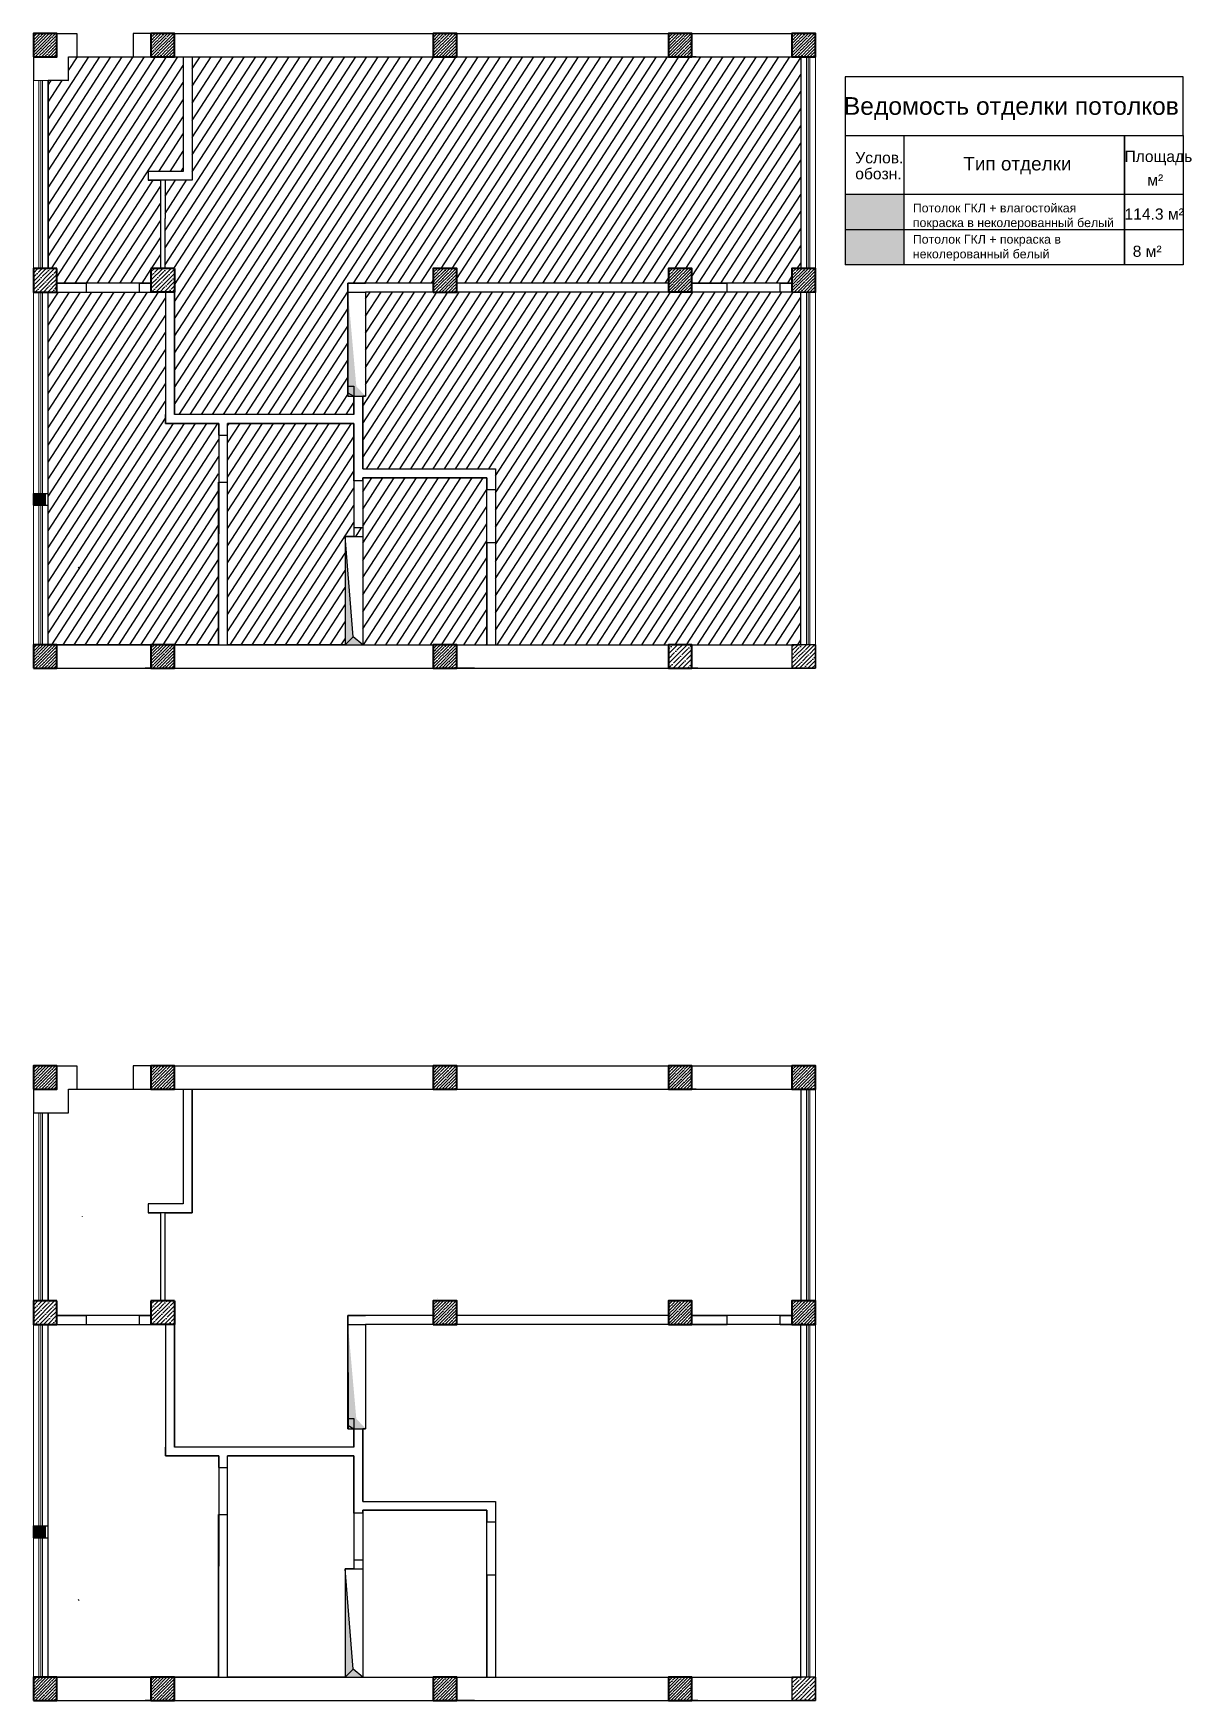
# Model space of a CAD drawing. Header units: millimetres. Extents: x -178199094 to 13669908, y -30538122 to 6091408.
# Drawn here: x 6937002 to 6956698, y 348123 to 376484 of the extents above; entities that cross this region are included whole.
import ezdxf

# ---------------------------------------------------------------- set-up
doc = ezdxf.new("R2010")
doc.units = ezdxf.units.MM
for name, color, linetype in [('FIRNTUR', 171, 'Continuous'), ('freecads.com', 7, 'Continuous'), ('FUR', 42, 'Continuous')]:
    doc.layers.add(name, color=color, linetype=linetype)
doc.styles.get("Standard").update_dxf_attribs({"font": 'arial.ttf'})
pattern_1 = [(45, (6884527.67, 352883.02), (-70.71068, 70.71068), []), (45, (6884598.38, 352883.02), (-70.71068, 70.71068), [125, -25, 0, -25])]
pattern_2 = [(57, (105590.73, 64182.41), (-133.1389527, 86.4614468), [])]
pattern_3 = [(45, (6884527.67, 335321.57), (-70.71068, 70.71068), []), (45, (6884598.38, 335321.57), (-70.71068, 70.71068), [125, -25, 0, -25])]

# ---------------------------------------------------------------- blocks, each defined once
blk = doc.blocks.new('SHOWER9')
at = {"color": 0}
for p, q in [((0, 0), (0, 1)), ((0, 0), (1, 1)), ((0, 0), (0, 1)), ((1, 1), (0, 1)), ((0, 0), (0, 1)), ((1, 1), (0, 1)), ((0, 0), (1, 0)), ((1, 0), (0, 0)), ((1, 0), (0, 0)), ((1, 0), (1, 1)), ((1, 0), (1, 1))]:
    blk.add_line(p, q, dxfattribs=at)
blk.add_circle((0, 0), 0.0257, dxfattribs=at)
for centre, radius, start, end in [((0, 1), 0.0257, 90, 180), ((0, 1), 0.0514, 90, 180), ((0, 0), 0.0514, 180, 270), ((0, 0), 0.02, 180, 270), ((1, 1), 0.0257, 360, 90), ((1, 1), 0.0514, 0, 90), ((1, 0), 0.0257, 270, 360), ((1, 0), 0.0514, 270, 360)]:
    blk.add_arc(centre, radius, start, end, dxfattribs=at)

msp = doc.modelspace()

# ---------------------------------------------------------------- hatches: boundary and pattern name
at = {"transparency": 33554687}
h = msp.add_hatch(dxfattribs=at)
h.set_pattern_fill('ANSI35', color=1, scale=300)
h.set_pattern_definition([(45, (6884008.57, 353606.64), (-53.03301, 53.03301), []), (45, (6884061.6, 353606.64), (-53.03301, 53.03301), [93.75, -18.75, 0, -18.75])])
h.paths.add_polyline_path([(6937401.58645, 376484.05332), (6937001.58645, 376484.05332), (6937001.58645, 376084.05332), (6937401.58645, 376084.05332)])
h = msp.add_hatch(dxfattribs=at)
h.set_pattern_fill('ANSI35', color=1, scale=300)
h.set_pattern_definition([(45, (6880880.404, 353083.02), (-53.03301, 53.03301), []), (45, (6880933.44, 353083.02), (-53.03301, 53.03301), [93.75, -18.75, 0, -18.75])])
h.paths.add_polyline_path([(6939401.58645, 376484.05332), (6939001.58645, 376484.05332), (6939001.58645, 376084.05332), (6939401.58645, 376084.05332)])
h = msp.add_hatch(dxfattribs=at)
h.set_pattern_fill('ANSI35', color=1, scale=300)
h.set_pattern_definition([(45, (6885680.19, 353083.02), (-53.03301, 53.03301), []), (45, (6885733.23, 353083.02), (-53.03301, 53.03301), [93.75, -18.75, 0, -18.75])])
h.paths.add_polyline_path([(6944201.37608, 376484.05332), (6943801.37608, 376484.05332), (6943801.37608, 376084.05332), (6944201.37608, 376084.05332)])
h = msp.add_hatch(dxfattribs=at)
h.set_pattern_fill('ANSI35', color=1, scale=300)
h.set_pattern_definition([(45, (6889680.19, 353083.02), (-53.03301, 53.03301), []), (45, (6889733.23, 353083.02), (-53.03301, 53.03301), [93.75, -18.75, 0, -18.75])])
h.paths.add_polyline_path([(6948201.37608, 376484.05332), (6947801.37608, 376484.05332), (6947801.37608, 376084.05332), (6948201.37608, 376084.05332)])
h = msp.add_hatch(dxfattribs=at)
h.set_pattern_fill('ANSI35', color=1, scale=300)
h.set_pattern_definition([(45, (6891780.19, 353083.02), (-53.03301, 53.03301), []), (45, (6891833.23, 353083.02), (-53.03301, 53.03301), [93.75, -18.75, 0, -18.75])])
h.paths.add_polyline_path([(6950301.37608, 376484.05332), (6949901.37608, 376484.05332), (6949901.37608, 376084.05332), (6950301.37608, 376084.05332)])
h = msp.add_hatch(color=252, dxfattribs=at)
h.dxf.hatch_style = 1
h.paths.add_polyline_path([(6943865.48834, 372690.80599), (6943865.4881, 372690.47037), (6943865.48834, 372690.47048)])
h = msp.add_hatch(dxfattribs=at)
h.set_pattern_fill('ANSI35', color=1, scale=400)
h.set_pattern_definition(pattern_1)
h.paths.add_polyline_path([(6937001.58645, 372484.05332), (6937001.58645, 372084.05332), (6937401.58645, 372084.05332), (6937401.58645, 372484.05332)])
h = msp.add_hatch(dxfattribs=at)
h.set_pattern_fill('ANSI35', color=1, scale=400)
h.set_pattern_definition(pattern_1)
h.paths.add_polyline_path([(6939001.58645, 372484.05332), (6939001.58645, 372084.05332), (6939401.58645, 372084.05332), (6939401.58645, 372484.05332)])
h = msp.add_hatch(dxfattribs=at)
h.set_pattern_fill('ANSI35', color=1, scale=300)
h.set_pattern_definition([(45, (6885680.404, 349083.02), (-53.03301, 53.03301), []), (45, (6885733.44, 349083.02), (-53.03301, 53.03301), [93.75, -18.75, 0, -18.75])])
h.paths.add_polyline_path([(6944201.58667, 372484.05332), (6943801.58667, 372484.05332), (6943801.58667, 372084.05332), (6944201.58667, 372084.05332)])
h = msp.add_hatch(dxfattribs=at)
h.set_pattern_fill('ANSI35', color=1, scale=300)
h.set_pattern_definition([(45, (6889678.92, 349083.356), (-53.03301, 53.03301), []), (45, (6889731.96, 349083.356), (-53.03301, 53.03301), [93.75, -18.75, 0, -18.75])])
h.paths.add_polyline_path([(6948200.10593, 372484.38883), (6947800.10593, 372484.38883), (6947800.10593, 372084.38883), (6948200.10593, 372084.38883)])
h = msp.add_hatch(dxfattribs=at)
h.set_pattern_fill('ANSI35', color=1, scale=300)
h.set_pattern_definition([(45, (6891780.19, 349083.02), (-53.03301, 53.03301), []), (45, (6891833.23, 349083.02), (-53.03301, 53.03301), [93.75, -18.75, 0, -18.75])])
h.paths.add_polyline_path([(6950301.37608, 372484.05332), (6949901.37608, 372484.05332), (6949901.37608, 372084.05332), (6950301.37608, 372084.05332)])
at = {"true_color": 0x000000, "transparency": 33554687}
h = msp.add_hatch(color=18, dxfattribs=at)
h.dxf.hatch_style = 1
h.paths.add_polyline_path([(6942493.42589, 370478.77937), (6942351.58645, 370311.48711), (6942651.58645, 370311.48711)])
h.paths.add_polyline_path([(6942351.58645, 372082.42337), (6942351.58645, 370511.48711), (6942351.58645, 370311.48711), (6942493.42589, 370478.77937)])
at = {"transparency": 33554687}
h = msp.add_hatch(color=252, dxfattribs=at)
h.dxf.hatch_style = 1
h.paths.add_polyline_path([(6937001.58645, 368656.42513), (6937001.58645, 368456.42513), (6937201.58645, 368456.42513), (6937201.58645, 368656.42513)])
h = msp.add_hatch(color=7, dxfattribs=at)
h.dxf.hatch_style = 1
h.paths.add_polyline_path([(6942301.58645, 367924.05332), (6942301.58645, 366084.05332), (6942439.52323, 366218.6021)])
h.paths.add_polyline_path([(6942439.52323, 366218.6021), (6942301.58645, 366084.05332), (6942601.58645, 366084.05332)])
h = msp.add_hatch(dxfattribs=at)
h.set_pattern_fill('ANSI35', color=1, scale=300)
h.set_pattern_definition([(45, (6884008.57, 343206.64), (-53.03301, 53.03301), []), (45, (6884061.6, 343206.64), (-53.03301, 53.03301), [93.75, -18.75, 0, -18.75])])
h.paths.add_polyline_path([(6937401.58645, 366084.05332), (6937001.58645, 366084.05332), (6937001.58645, 365684.05332), (6937401.58645, 365684.05332)])
h = msp.add_hatch(dxfattribs=at)
h.set_pattern_fill('ANSI35', color=1, scale=300)
h.set_pattern_definition([(45, (6886008.57, 343206.64), (-53.03301, 53.03301), []), (45, (6886061.6, 343206.64), (-53.03301, 53.03301), [93.75, -18.75, 0, -18.75])])
h.paths.add_polyline_path([(6939401.58645, 366084.05332), (6939001.58645, 366084.05332), (6939001.58645, 365684.05332), (6939401.58645, 365684.05332)])
h = msp.add_hatch(dxfattribs=at)
h.set_pattern_fill('ANSI35', color=1, scale=300)
h.set_pattern_definition([(45, (6885680.19, 342683.02), (-53.03301, 53.03301), []), (45, (6885733.23, 342683.02), (-53.03301, 53.03301), [93.75, -18.75, 0, -18.75])])
h.paths.add_polyline_path([(6944201.37608, 366084.05332), (6943801.37608, 366084.05332), (6943801.37608, 365684.05332), (6944201.37608, 365684.05332)])
h = msp.add_hatch(dxfattribs=at)
h.set_pattern_fill('ANSI35', color=1, scale=400)
h.set_pattern_definition([(45, (6884477.46, 352883.02), (-70.71068, 70.71068), []), (45, (6884548.17, 352883.02), (-70.71068, 70.71068), [125, -25, 0, -25])])
h.paths.add_polyline_path([(6949901.37608, 366084.05332), (6949901.37608, 365684.05332), (6950301.37608, 365684.05332), (6950301.37608, 366084.05332)])
h = msp.add_hatch(dxfattribs=at)
h.set_pattern_fill('ANSI35', color=1, scale=300)
h.set_pattern_definition([(45, (6884008.57, 336045.19), (-53.03301, 53.03301), []), (45, (6884061.6, 336045.19), (-53.03301, 53.03301), [93.75, -18.75, 0, -18.75])])
h.paths.add_polyline_path([(6937401.58645, 358922.60684), (6937001.58645, 358922.60684), (6937001.58645, 358522.60684), (6937401.58645, 358522.60684)])
h = msp.add_hatch(dxfattribs=at)
h.set_pattern_fill('ANSI35', color=1, scale=300)
h.set_pattern_definition([(45, (6880880.404, 335521.574), (-53.03301, 53.03301), []), (45, (6880933.44, 335521.574), (-53.03301, 53.03301), [93.75, -18.75, 0, -18.75])])
h.paths.add_polyline_path([(6939401.58645, 358922.60684), (6939001.58645, 358922.60684), (6939001.58645, 358522.60684), (6939401.58645, 358522.60684)])
h = msp.add_hatch(dxfattribs=at)
h.set_pattern_fill('ANSI35', color=1, scale=300)
h.set_pattern_definition([(45, (6885680.19, 335521.574), (-53.03301, 53.03301), []), (45, (6885733.23, 335521.574), (-53.03301, 53.03301), [93.75, -18.75, 0, -18.75])])
h.paths.add_polyline_path([(6944201.37608, 358922.60684), (6943801.37608, 358922.60684), (6943801.37608, 358522.60684), (6944201.37608, 358522.60684)])
h = msp.add_hatch(dxfattribs=at)
h.set_pattern_fill('ANSI35', color=1, scale=300)
h.set_pattern_definition([(45, (6889680.19, 335521.574), (-53.03301, 53.03301), []), (45, (6889733.23, 335521.574), (-53.03301, 53.03301), [93.75, -18.75, 0, -18.75])])
h.paths.add_polyline_path([(6948201.37608, 358922.60684), (6947801.37608, 358922.60684), (6947801.37608, 358522.60684), (6948201.37608, 358522.60684)])
h = msp.add_hatch(dxfattribs=at)
h.set_pattern_fill('ANSI35', color=1, scale=300)
h.set_pattern_definition([(45, (6891780.19, 335521.574), (-53.03301, 53.03301), []), (45, (6891833.23, 335521.574), (-53.03301, 53.03301), [93.75, -18.75, 0, -18.75])])
h.paths.add_polyline_path([(6950301.37608, 358922.60684), (6949901.37608, 358922.60684), (6949901.37608, 358522.60684), (6950301.37608, 358522.60684)])
h = msp.add_hatch(color=252, dxfattribs=at)
h.dxf.hatch_style = 1
h.paths.add_polyline_path([(6943865.48834, 355129.35951), (6943865.4881, 355129.02389), (6943865.48834, 355129.024)])
at = {"lineweight": 30, "transparency": 33554687}
h = msp.add_hatch(dxfattribs=at)
h.set_pattern_fill('ANSI35', color=1, scale=400)
h.set_pattern_definition(pattern_3)
h.paths.add_polyline_path([(6937001.58645, 354922.60684), (6937001.58645, 354522.60684), (6937401.58645, 354522.60684), (6937401.58645, 354922.60684)])
h = msp.add_hatch(dxfattribs=at)
h.set_pattern_fill('ANSI35', color=1, scale=400)
h.set_pattern_definition(pattern_3)
h.paths.add_polyline_path([(6939001.58645, 354922.60684), (6939001.58645, 354522.60684), (6939401.58645, 354522.60684), (6939401.58645, 354922.60684)])
at = {"transparency": 33554687}
h = msp.add_hatch(dxfattribs=at)
h.set_pattern_fill('ANSI35', color=1, scale=300)
h.set_pattern_definition([(45, (6885680.404, 331521.574), (-53.03301, 53.03301), []), (45, (6885733.44, 331521.574), (-53.03301, 53.03301), [93.75, -18.75, 0, -18.75])])
h.paths.add_polyline_path([(6944201.58667, 354922.60684), (6943801.58667, 354922.60684), (6943801.58667, 354522.60684), (6944201.58667, 354522.60684)])
h = msp.add_hatch(dxfattribs=at)
h.set_pattern_fill('ANSI35', color=1, scale=300)
h.set_pattern_definition([(45, (6889678.92, 331521.91), (-53.03301, 53.03301), []), (45, (6889731.96, 331521.91), (-53.03301, 53.03301), [93.75, -18.75, 0, -18.75])])
h.paths.add_polyline_path([(6948200.10593, 354922.94235), (6947800.10593, 354922.94235), (6947800.10593, 354522.94235), (6948200.10593, 354522.94235)])
h = msp.add_hatch(dxfattribs=at)
h.set_pattern_fill('ANSI35', color=1, scale=300)
h.set_pattern_definition([(45, (6891780.19, 331521.574), (-53.03301, 53.03301), []), (45, (6891833.23, 331521.574), (-53.03301, 53.03301), [93.75, -18.75, 0, -18.75])])
h.paths.add_polyline_path([(6950301.37608, 354922.60684), (6949901.37608, 354922.60684), (6949901.37608, 354522.60684), (6950301.37608, 354522.60684)])
at = {"true_color": 0x000000, "transparency": 33554687}
h = msp.add_hatch(color=18, dxfattribs=at)
h.dxf.hatch_style = 1
h.paths.add_polyline_path([(6942493.42589, 352917.33289), (6942351.58645, 352750.04062), (6942651.58645, 352750.04062)])
h.paths.add_polyline_path([(6942351.58645, 354520.97689), (6942351.58645, 352950.04062), (6942351.58645, 352750.04062), (6942493.42589, 352917.33289)])
at = {"transparency": 33554687}
h = msp.add_hatch(color=252, dxfattribs=at)
h.dxf.hatch_style = 1
h.paths.add_polyline_path([(6937001.58645, 351094.97865), (6937001.58645, 350894.97865), (6937201.58645, 350894.97865), (6937201.58645, 351094.97865)])
h = msp.add_hatch(color=7, dxfattribs=at)
h.dxf.hatch_style = 1
h.paths.add_polyline_path([(6942301.58645, 350362.60684), (6942301.58645, 348522.60684), (6942439.52323, 348657.15562)])
h.paths.add_polyline_path([(6942439.52323, 348657.15562), (6942301.58645, 348522.60684), (6942601.58645, 348522.60684)])
h = msp.add_hatch(dxfattribs=at)
h.set_pattern_fill('ANSI35', color=1, scale=300)
h.set_pattern_definition([(45, (6884008.57, 325645.19), (-53.03301, 53.03301), []), (45, (6884061.6, 325645.19), (-53.03301, 53.03301), [93.75, -18.75, 0, -18.75])])
h.paths.add_polyline_path([(6937401.58645, 348522.60684), (6937001.58645, 348522.60684), (6937001.58645, 348122.60684), (6937401.58645, 348122.60684)])
h = msp.add_hatch(dxfattribs=at)
h.set_pattern_fill('ANSI35', color=1, scale=300)
h.set_pattern_definition([(45, (6886008.57, 325645.19), (-53.03301, 53.03301), []), (45, (6886061.6, 325645.19), (-53.03301, 53.03301), [93.75, -18.75, 0, -18.75])])
h.paths.add_polyline_path([(6939401.58645, 348522.60684), (6939001.58645, 348522.60684), (6939001.58645, 348122.60684), (6939401.58645, 348122.60684)])
h = msp.add_hatch(dxfattribs=at)
h.set_pattern_fill('ANSI35', color=1, scale=300)
h.set_pattern_definition([(45, (6885680.19, 325121.574), (-53.03301, 53.03301), []), (45, (6885733.23, 325121.574), (-53.03301, 53.03301), [93.75, -18.75, 0, -18.75])])
h.paths.add_polyline_path([(6944201.37608, 348522.60684), (6943801.37608, 348522.60684), (6943801.37608, 348122.60684), (6944201.37608, 348122.60684)])
h = msp.add_hatch(dxfattribs=at)
h.set_pattern_fill('ANSI35', color=1, scale=300)
h.set_pattern_definition([(45, (6889680.19, 325121.91), (-53.03301, 53.03301), []), (45, (6889733.23, 325121.91), (-53.03301, 53.03301), [93.75, -18.75, 0, -18.75])])
h.paths.add_polyline_path([(6948201.37608, 348522.94235), (6947801.37608, 348522.94235), (6947801.37608, 348122.94235), (6948201.37608, 348122.94235)])
at = {"lineweight": 30, "transparency": 33554687}
h = msp.add_hatch(dxfattribs=at)
h.set_pattern_fill('ANSI35', color=1, scale=400)
h.set_pattern_definition([(45, (6884477.46, 335321.57), (-70.71068, 70.71068), []), (45, (6884548.17, 335321.57), (-70.71068, 70.71068), [125, -25, 0, -25])])
h.paths.add_polyline_path([(6949901.37608, 348522.60684), (6949901.37608, 348122.60684), (6950301.37608, 348122.60684), (6950301.37608, 348522.60684)])
at = {"layer": 'FUR', "true_color": 0xffffff, "transparency": 33554687}
h = msp.add_hatch(dxfattribs=at)
h.set_pattern_fill('ANSI31', scale=50, angle=12)
h.set_pattern_definition(pattern_2)
h.paths.add_polyline_path([(6950051.37608, 372084.05332), (6942651.58645, 372084.05332), (6942651.58645, 370310.4033), (6942601.50514, 370310.4033), (6942601.56586, 369074.05332), (6944860.92152, 369074.05332), (6944860.92152, 366084.05332), (6947801.37608, 366084.05332), (6947801.37608, 366084.38883), (6948201.37608, 366084.38883), (6950051.37608, 366084.05332)])
h.paths.add_polyline_path([(6939251.10654, 372084.05332), (6937251.58645, 372084.05332), (6937251.58645, 366084.11146), (6940151.58646, 366084.11146), (6940153.04563, 369848.35785), (6939251.10654, 369848.35785)])
h.paths.add_polyline_path([(6939161.68542, 373984.05332), (6938951.68542, 373984.05332), (6938951.68542, 374134.05332), (6939551.58645, 374134.05332), (6939551.58645, 376084.05332), (6937601.58645, 376084.05332), (6937601.58645, 375684.82514), (6937601.58645, 375684.05332), (6937251.64336, 375684.82514), (6937251.5872, 372484.38415), (6937401.58645, 372484.05332), (6937401.58645, 372234.05332), (6939001.58645, 372234.05332), (6939001.58645, 372484.05332), (6939161.68542, 372484.05332)])
h.paths.add_polyline_path([(6937836.84692, 373922.62459, 21.8628608415), (6937836.86485, 373921.8406, 17.1184147368), (6937837.65396, 373921.86366, 17.0073513567), (6937837.6309, 373922.64764, 17.0073513505)], flags=16)
h.paths.add_polyline_path([(6937837.60784, 373921.93283, 7.2672209336), (6937837.56173, 373922.60153, 7.2672209324), (6937836.89303, 373922.55541, 7.2672209336), (6937836.93915, 373921.88672, 7.2672209324)], flags=16)
h.paths.add_polyline_path([(6937837.6309, 373921.8406), (6937836.97374, 373921.94436, -2.4142135623), (6937836.9968, 373921.96742), (6937837.65396, 373922.62459), (6937836.9968, 373921.96742, -0.4142135624), (6937836.97374, 373921.94436), (6937837.33883, 373921.88672), (6937837.56173, 373921.88672)], flags=0)
h.paths.add_polyline_path([(6944710.92152, 368924.05332), (6942601.57326, 368924.05332), (6942601.57791, 367924.05332), (6942601.58645, 367924.05332), (6942601.57323, 368074.05332), (6942451.61166, 368074.05332), (6942451.58649, 367924.05332), (6942601.57791, 367924.05332), (6942601.57721, 368074.05332), (6942601.57323, 368074.05332), (6942601.58645, 367924.05332), (6942601.58647, 366084.05332), (6944710.92152, 366084.05332)])
h = msp.add_hatch(dxfattribs=at)
h.set_pattern_fill('ANSI31', scale=50, angle=12)
h.set_pattern_definition(pattern_2)
h.paths.add_polyline_path([(6950051.37608, 376084.05332), (6939701.58645, 376084.05332), (6939701.58645, 373984.05332), (6939241.58645, 373984.05332), (6939241.58645, 373336.7218), (6939241.58645, 372484.05332), (6939401.10654, 372484.05332), (6939401.10654, 369998.35785), (6942451.50514, 369998.35785), (6942451.50514, 370310.4033), (6942351.58645, 370310.4033), (6942351.58645, 372234.12826), (6943801.58667, 372234.12826), (6943801.58667, 372484.05332), (6944201.58667, 372484.05332), (6944201.58667, 372234.38883), (6947800.10593, 372234.38883), (6947800.10593, 372484.38883), (6948200.10593, 372484.38883), (6948200.10593, 372234.38883), (6949901.37608, 372234.38883), (6949901.37608, 372484.05332), (6950051.37608, 372484.05332)])
at = {"layer": 'FUR', "true_color": 0xfecc66, "transparency": 33554687}
h = msp.add_hatch(color=31, dxfattribs=at)
h.dxf.hatch_style = 1
h.paths.add_polyline_path([(6951806.46825, 373143.59162), (6951806.46825, 373743.59162), (6950806.46825, 373743.59162), (6950806.46825, 373143.59162)])
at = {"layer": 'FUR', "true_color": 0xf7abae, "transparency": 33554687}
h = msp.add_hatch(color=241, dxfattribs=at)
h.dxf.hatch_style = 1
h.paths.add_polyline_path([(6951806.46825, 373143.59162), (6950806.46825, 373143.59162), (6950806.46825, 372543.59162), (6951806.46825, 372543.59162)])
at = {"layer": 'FUR', "true_color": 0xffffff, "transparency": 33554687}
h = msp.add_hatch(dxfattribs=at)
h.set_pattern_fill('ANSI31', scale=50, angle=12)
h.set_pattern_definition(pattern_2)
h.paths.add_polyline_path([(6942301.58645, 367924.05332), (6942451.58649, 367924.05332), (6942451.50514, 368074.05332), (6942451.68748, 368874.05332), (6942451.50518, 368874.05332), (6942451.50518, 369847.52503), (6940303.44971, 369848.3577), (6940301.58675, 366084.8286), (6942301.58645, 366084.05332)])
at = {"layer": 'FUR', "transparency": 33554687}
h = msp.add_hatch(dxfattribs=at)
h.set_pattern_fill('ANSI35', color=1, scale=18)
h.set_pattern_definition([(45, (105590.73, 64182.41), (-80.822305, 80.822305), []), (45, (105671.55, 64182.41), (-80.822305, 80.822305), [142.875, -28.575, 0, -28.575])])
h.paths.add_polyline_path([(6948201.37608, 366084.05332), (6947801.37608, 366084.05332), (6947801.37608, 365684.38883), (6948201.37608, 365684.38883)])

# ---------------------------------------------------------------- linework, layer by layer
at = {"color": 18, "lineweight": 30, "true_color": 0x000000}
for p, q in [((6937601.58645, 376084.05332), (6937741.58645, 376084.05332)), ((6943401.58645, 376084.05332), (6949951.58645, 376084.05332)), ((6937401.58645, 366084.05332), (6949951.58645, 366084.05332)), ((6937601.58645, 358522.60684), (6937741.58645, 358522.60684)), ((6943401.58645, 358522.60684), (6949951.58645, 358522.60684)), ((6937401.58645, 348522.60684), (6949951.58645, 348522.60684))]:
    msp.add_line(p, q, dxfattribs=at)
for p, q in [((6948200.10571, 376084.05332), (6948000.10571, 376084.05332)), ((6948200.10571, 372324.25326), (6948198.83536, 372324.25326)), ((6942351.58645, 370484.05332), (6942451.58645, 370484.05332)), ((6942451.58645, 370484.05332), (6942451.58645, 370310.4033)), ((6937001.58645, 368456.42513), (6937251.58645, 368456.42513)), ((6948200.10571, 358522.60684), (6948000.10571, 358522.60684)), ((6948200.10571, 354762.80677), (6948198.83536, 354762.80677)), ((6942351.58645, 352922.60684), (6942451.58645, 352922.60684)), ((6942451.58645, 352922.60684), (6942451.58645, 352748.95682)), ((6937001.58645, 350894.97865), (6937251.58645, 350894.97865))]:
    msp.add_line(p, q)
at = {"color": 18, "true_color": 0x000000}
for p, q in [((6948000.10574, 376084.05332), (6948000.10574, 376084.15067)), ((6942651.58645, 372084.05332), (6942651.58645, 370310.4033)), ((6942301.58645, 367924.05332), (6942301.58645, 366084.05332)), ((6942301.58652, 367924.05332), (6942601.58645, 367924.05332)), ((6948000.10574, 358522.60684), (6948000.10574, 358522.70419)), ((6942651.58645, 354522.60684), (6942651.58645, 352748.95682)), ((6942301.58645, 350362.60684), (6942301.58645, 348522.60684)), ((6942301.58652, 350362.60684), (6942601.58645, 350362.60684))]:
    msp.add_line(p, q, dxfattribs=at)
at = {"color": 7}
for p, q in [((6950806.46825, 375743.59162), (6950806.46825, 372543.59162)), ((6956556.46825, 374743.59162), (6956556.46825, 375743.59162)), ((6950806.46825, 374743.59162), (6956556.46825, 374743.59162)), ((6950806.46825, 374743.59162), (6950806.46825, 374743.59162)), ((6950806.46825, 374743.59162), (6950806.46825, 374743.59162)), ((6951806.46825, 374743.59162), (6951806.46825, 372543.59162)), ((6955556.46825, 372543.59162), (6955556.46825, 374743.59162)), ((6955556.46825, 374743.59162), (6955556.46825, 372543.59162)), ((6956556.46825, 374743.59162), (6956556.46825, 372543.59162)), ((6956556.46825, 374743.59162), (6956556.46825, 372543.59162)), ((6951806.46825, 374243.59162), (6951806.46825, 374243.59162)), ((6956556.46825, 373743.59162), (6950806.46825, 373743.59162)), ((6956556.46825, 373143.59162), (6950806.46825, 373143.59162)), ((6956556.46825, 372543.59162), (6950806.46825, 372543.59162))]:
    msp.add_line(p, q, dxfattribs=at)
at = {"lineweight": 40}
for points in [[(6937001.58645, 376084.05332), (6937401.58645, 376084.05332), (6937401.58645, 376484.05332), (6937001.58645, 376484.05332)], [(6939001.58645, 376084.05332), (6939401.58645, 376084.05332), (6939401.58645, 376484.05332), (6939001.58645, 376484.05332)], [(6943801.37608, 376084.05332), (6944201.37608, 376084.05332), (6944201.37608, 376484.05332), (6943801.37608, 376484.05332)], [(6947801.37608, 376084.05332), (6948201.37608, 376084.05332), (6948201.37608, 376484.05332), (6947801.37608, 376484.05332)], [(6949901.37608, 376084.05332), (6950301.37608, 376084.05332), (6950301.37608, 376484.05332), (6949901.37608, 376484.05332)], [(6943801.58667, 372084.05332), (6944201.58667, 372084.05332), (6944201.58667, 372484.05332), (6943801.58667, 372484.05332)], [(6949901.37608, 372084.38883), (6950301.37608, 372084.05332), (6950301.37608, 372484.05332), (6949901.37608, 372484.05332)], [(6937001.58645, 365684.05332), (6937401.58645, 365684.05332), (6937401.58645, 366084.05332), (6937001.58645, 366084.05332)], [(6939001.58645, 365684.05332), (6939401.58645, 365684.05332), (6939401.58645, 366084.05332), (6939001.58645, 366084.05332)], [(6943801.37608, 365684.05332), (6944201.37608, 365684.05332), (6944201.37608, 366084.05332), (6943801.37608, 366084.05332)], [(6947801.37608, 365684.38883), (6948201.37608, 365684.38883), (6948201.37608, 366084.38883), (6947801.37608, 366084.38883)], [(6937001.58645, 358522.60684), (6937401.58645, 358522.60684), (6937401.58645, 358922.60684), (6937001.58645, 358922.60684)], [(6939001.58645, 358522.60684), (6939401.58645, 358522.60684), (6939401.58645, 358922.60684), (6939001.58645, 358922.60684)], [(6943801.37608, 358522.60684), (6944201.37608, 358522.60684), (6944201.37608, 358922.60684), (6943801.37608, 358922.60684)], [(6947801.37608, 358522.60684), (6948201.37608, 358522.60684), (6948201.37608, 358922.60684), (6947801.37608, 358922.60684)], [(6949901.37608, 358522.60684), (6950301.37608, 358522.60684), (6950301.37608, 358922.60684), (6949901.37608, 358922.60684)], [(6943801.58665, 354522.60684), (6944201.58665, 354522.60684), (6944201.58665, 354922.60684), (6943801.58665, 354922.60684)], [(6949901.37606, 354522.94235), (6950301.37606, 354522.60684), (6950301.37606, 354922.60684), (6949901.37606, 354922.60684)], [(6937001.58645, 348122.60684), (6937401.58645, 348122.60684), (6937401.58645, 348522.60684), (6937001.58645, 348522.60684)], [(6939001.58645, 348122.60684), (6939401.58645, 348122.60684), (6939401.58645, 348522.60684), (6939001.58645, 348522.60684)], [(6943801.37608, 348122.60684), (6944201.37608, 348122.60684), (6944201.37608, 348522.60684), (6943801.37608, 348522.60684)], [(6947801.37608, 348122.94235), (6948201.37608, 348122.94235), (6948201.37608, 348522.94235), (6947801.37608, 348522.94235)]]:
    msp.add_lwpolyline(points, close=True, dxfattribs=at)
at = {"color": 18, "lineweight": 30, "true_color": 0x000000}
for points in [[(6937401.58645, 376484.05332), (6937741.58645, 376484.05332)], [(6939401.10654, 376484.05332), (6949901.37608, 376484.05332)], [(6937001.58645, 376084.05332), (6937001.58645, 375685.37665)], [(6937601.58645, 376084.05332), (6937741.58645, 376084.05332)], [(6938701.58645, 376084.05332), (6939001.58645, 376084.05332)], [(6939001.58645, 376084.05332), (6939551.58645, 376084.05332), (6939551.58645, 374134.05332)], [(6939201.58645, 376084.05332), (6943401.58645, 376084.05332)], [(6939701.58645, 376084.05332), (6939701.58645, 373984.05332)], [(6943401.58645, 376084.05332), (6948001.58645, 376084.05332)], [(6939551.58645, 374134.05332), (6938951.68542, 374134.05332)], [(6938951.68542, 374134.05332), (6938951.68542, 373984.05332)], [(6939701.58645, 373984.05332), (6938951.68542, 373984.05332)], [(6937901.58645, 372234.05332), (6937901.58645, 372084.05332)], [(6937901.58645, 372234.05332), (6937901.58645, 372084.05332)], [(6938801.58645, 372234.05332), (6938801.58645, 372234.05332), (6938801.58645, 372084.05332)], [(6948801.37608, 372084.38883), (6948801.37608, 372234.38883)], [(6949701.37608, 372084.38883), (6949701.37608, 372084.38883), (6949701.37608, 372234.38883)], [(6939251.10654, 372084.05332), (6939251.10654, 369998.35785)], [(6939401.10654, 372084.05332), (6939401.10654, 369998.35785)], [(6942451.50514, 369998.35785), (6942451.50514, 370310.4033)], [(6940153.04563, 369848.35785), (6939251.10654, 369848.35785), (6939251.10654, 369998.35785)], [(6940148.99666, 369848.35785), (6939251.10654, 369848.35785)], [(6942451.50514, 369998.35785), (6939401.10654, 369998.35785)], [(6940152.9681, 369648.35787), (6940153.04565, 369848.416)], [(6940302.96809, 369648.29972), (6940303.04564, 369848.35785)], [(6942451.90936, 369847.52487), (6940303.44971, 369848.3577)], [(6942601.58645, 369998.35785), (6942601.50514, 369998.35785)], [(6942601.58645, 369848.35785), (6942601.58645, 369848.35785), (6942601.50514, 369848.35785)], [(6940152.9681, 369648.35787), (6940152.9681, 369648.35787), (6940302.96809, 369648.29972)], [(6942601.56586, 369074.05332), (6944860.92152, 369074.05332)], [(6944860.92152, 369074.05332), (6944860.92152, 368724.05332)], [(6940151.58646, 366084.11146), (6940152.65799, 368848.35793)], [(6940152.65799, 368848.35793), (6940302.65798, 368848.29978)], [(6940301.58645, 366084.05332), (6940301.58645, 366084.05332), (6940302.65798, 368848.29978)], [(6942601.57323, 368874.05332), (6942451.50514, 368874.05332)], [(6942601.57323, 368924.05332), (6944710.92152, 368924.05332)], [(6942601.57326, 368874.05332), (6942601.57326, 368924.05332)], [(6944710.92152, 368924.05332), (6944710.92152, 368724.05332)], [(6944710.92152, 368924.05332), (6944710.92152, 368724.05332), (6944860.92152, 368724.05332)], [(6942601.57323, 368074.05332), (6942451.50514, 368074.05332)], [(6942451.50514, 368074.05332), (6942451.58649, 367924.05332)], [(6942601.57323, 368074.05332), (6942601.58645, 367924.05332)], [(6944710.92152, 367824.05332), (6944710.92152, 367774.05332)], [(6944710.92152, 367824.05332), (6944860.92152, 367824.05332)], [(6944710.92152, 367774.05332), (6944710.92152, 366084.05332)], [(6944860.92152, 367824.05332), (6944860.92152, 366084.05332)], [(6937401.58645, 365684.05332), (6950301.37608, 365684.05332)], [(6937401.58645, 358922.60684), (6937741.58645, 358922.60684)], [(6939401.10654, 358922.60684), (6949901.37608, 358922.60684)], [(6937001.58645, 358522.60684), (6937001.58645, 358123.93017)], [(6937601.58645, 358522.60684), (6937741.58645, 358522.60684)], [(6938701.58645, 358522.60684), (6939001.58645, 358522.60684)], [(6939001.58645, 358522.60684), (6939551.58645, 358522.60684), (6939551.58645, 356572.60684)], [(6939201.58645, 358522.60684), (6943401.58645, 358522.60684)], [(6939701.58645, 358522.60684), (6939701.58645, 356422.60684)], [(6943401.58645, 358522.60684), (6948001.58645, 358522.60684)], [(6939551.58645, 356572.60684), (6938951.68542, 356572.60684)], [(6938951.68542, 356572.60684), (6938951.68542, 356422.60684)], [(6939701.58645, 356422.60684), (6938951.68542, 356422.60684)], [(6937901.58645, 354672.60684), (6937901.58645, 354522.60684)], [(6937901.58645, 354672.60684), (6937901.58645, 354522.60684)], [(6938801.58645, 354672.60684), (6938801.58645, 354672.60684), (6938801.58645, 354522.60684)], [(6939251.10654, 354522.60684), (6939251.10654, 352436.91137)], [(6939401.10654, 354522.60684), (6939401.10654, 352436.91137)], [(6948801.37608, 354522.94235), (6948801.37608, 354672.94235)], [(6949701.37606, 354522.94235), (6949701.37606, 354522.94235), (6949701.37606, 354672.94235)], [(6942451.50514, 352436.91137), (6942451.50514, 352748.95682)], [(6940153.04563, 352286.91137), (6939251.10654, 352286.91137), (6939251.10654, 352436.91137)], [(6940148.99666, 352286.91137), (6939251.10654, 352286.91137)], [(6942451.50514, 352436.91137), (6939401.10654, 352436.91137)], [(6940152.9681, 352086.91139), (6940153.04565, 352286.96952)], [(6940302.96809, 352086.85324), (6940303.04564, 352286.91137)], [(6942451.90936, 352286.07839), (6940303.44971, 352286.91122)], [(6942601.58645, 352436.91137), (6942601.50514, 352436.91137)], [(6942601.58645, 352286.91137), (6942601.58645, 352286.91137), (6942601.50514, 352286.91137)], [(6940152.9681, 352086.91139), (6940152.9681, 352086.91139), (6940302.96809, 352086.85324)], [(6942601.56586, 351512.60684), (6944860.92152, 351512.60684)], [(6944860.92152, 351512.60684), (6944860.92152, 351162.60684)], [(6940151.58646, 348522.66498), (6940152.65799, 351286.91145)], [(6940152.65799, 351286.91145), (6940302.65798, 351286.8533)], [(6940301.58645, 348522.60684), (6940301.58645, 348522.60684), (6940302.65798, 351286.8533)], [(6942601.57323, 351312.60684), (6942451.50514, 351312.60684)], [(6942601.57323, 351362.60684), (6944710.92152, 351362.60684)], [(6942601.57326, 351312.60684), (6942601.57326, 351362.60684)], [(6944710.92152, 351362.60684), (6944710.92152, 351162.60684)], [(6944710.92152, 351362.60684), (6944710.92152, 351162.60684), (6944860.92152, 351162.60684)], [(6942601.57323, 350512.60684), (6942451.50514, 350512.60684)], [(6942451.50514, 350512.60684), (6942451.58649, 350362.60684)], [(6942601.57323, 350512.60684), (6942601.58645, 350362.60684)], [(6944710.92152, 350262.60684), (6944710.92152, 350212.60684)], [(6944710.92152, 350262.60684), (6944860.92152, 350262.60684)], [(6944710.92152, 350212.60684), (6944710.92152, 348522.60684)], [(6944860.92152, 350262.60684), (6944860.92152, 348522.60684)], [(6937401.58645, 348122.60684), (6950301.37608, 348122.60684)]]:
    msp.add_lwpolyline(points, dxfattribs=at)
at = {"lineweight": 30}
for points in [[(6937741.58645, 376484.05332), (6937741.58645, 376084.05332)], [(6939001.58645, 376484.05332), (6938701.58645, 376484.05332), (6938701.58645, 376084.05332)], [(6937001.58645, 375685.37665), (6937601.58645, 375684.05332), (6937601.58645, 376084.05332)], [(6937741.58645, 358922.60684), (6937741.58645, 358522.60684)], [(6939001.58645, 358922.60684), (6938701.58645, 358922.60684), (6938701.58645, 358522.60684)], [(6937001.58645, 358123.93017), (6937601.58645, 358122.60684), (6937601.58645, 358522.60684)]]:
    msp.add_lwpolyline(points, dxfattribs=at)
at = {"color": 18, "true_color": 0x000000}
for points in [[(6939201.58645, 376084.05332), (6939001.58645, 376084.05332)], [(6943401.58645, 376084.05332), (6948001.58645, 376084.05332)], [(6947950.10571, 376084.05332), (6948200.10571, 376084.05332)], [(6950251.37608, 376084.05332), (6950051.37608, 376084.05485)], [(6937401.58645, 372084.05332), (6937401.58645, 372484.05332)], [(6939401.10654, 372484.05332), (6939251.58645, 372484.05332)], [(6939401.10654, 372284.05332), (6939401.10654, 372484.05332)], [(6937301.58645, 372084.05332), (6937101.58645, 372084.05332)], [(6942351.58645, 370484.05332), (6942351.58645, 372084.05332)], [(6942351.58645, 370310.4033), (6942351.58645, 372084.05332)], [(6942351.58645, 371958.2255), (6942351.58645, 370484.05332)], [(6950301.37608, 372084.05332), (6950151.37608, 372084.05332)], [(6942351.58645, 370368.67552), (6942451.58645, 370310.4033)], [(6942351.58645, 370310.4033), (6942651.58645, 370310.4033)], [(6937001.58645, 368456.42513), (6937001.58645, 368656.42513), (6937251.58645, 368656.42513)], [(6937201.58645, 368656.42513), (6937201.58645, 368456.42513)], [(6942301.58645, 366084.05332), (6942439.52323, 366218.6021), (6942301.58645, 367924.05332)], [(6942601.58647, 366084.05332), (6942439.52325, 366218.6021), (6942301.58645, 367924.05332)], [(6942601.58645, 367924.05332), (6942601.58645, 366084.05332)], [(6947950.10571, 365684.04753), (6948200.10571, 365684.04753)], [(6939201.58645, 358522.60684), (6939001.58645, 358522.60684)], [(6943401.58645, 358522.60684), (6948001.58645, 358522.60684)], [(6947950.10571, 358522.60684), (6948200.10571, 358522.60684)], [(6950251.37608, 358522.60684), (6950051.37608, 358522.60837)], [(6937401.58645, 354522.60684), (6937401.58645, 354922.60684)], [(6939401.10654, 354922.60684), (6939251.58645, 354922.60684)], [(6939401.10654, 354722.60684), (6939401.10654, 354922.60684)], [(6937301.58645, 354522.60684), (6937101.58645, 354522.60684)], [(6942351.58645, 352922.60684), (6942351.58645, 354522.60684)], [(6942351.58645, 352748.95682), (6942351.58645, 354522.60684)], [(6950301.37608, 354522.60684), (6950151.37608, 354522.60684)], [(6942351.58645, 354396.77902), (6942351.58645, 352922.60684)], [(6942351.58645, 352807.22904), (6942451.58645, 352748.95682)], [(6942351.58645, 352748.95682), (6942651.58645, 352748.95682)], [(6937001.58645, 350894.97865), (6937001.58645, 351094.97865), (6937251.58645, 351094.97865)], [(6937201.58645, 351094.97865), (6937201.58645, 350894.97865)], [(6942301.58645, 348522.60684), (6942439.52323, 348657.15562), (6942301.58645, 350362.60684)], [(6942601.58647, 348522.60684), (6942439.52325, 348657.15562), (6942301.58645, 350362.60684)], [(6942601.58645, 350362.60684), (6942601.58645, 348522.60684)], [(6947950.10571, 348122.60105), (6948200.10571, 348122.60105)]]:
    msp.add_lwpolyline(points, dxfattribs=at)
at = {"color": 152, "true_color": 0x2776bb}
for points in [[(6948275.10571, 376084.05332), (6947875.10571, 376084.05332)], [(6943865.48834, 372530.67041), (6943865.48813, 372530.67041)], [(6948200.10571, 372324.25326), (6948198.83536, 372324.25326)], [(6950301.37608, 366084.05332), (6950301.37608, 365684.05332)], [(6937401.58645, 365684.05332), (6937001.58645, 365684.05332)], [(6939301.58645, 365684.05332), (6938901.58645, 365684.05332)], [(6944501.37608, 365684.05332), (6944101.37608, 365684.05332)], [(6948300.10586, 365684.04753), (6947900.10586, 365684.04753)], [(6950301.37608, 365684.05332), (6949901.37608, 365684.05332)], [(6948275.10571, 358522.60684), (6947875.10571, 358522.60684)], [(6943865.48834, 354969.22393), (6943865.48813, 354969.22393)], [(6948200.10571, 354762.80677), (6948198.83536, 354762.80677)], [(6950301.37608, 348522.60684), (6950301.37608, 348122.60684)], [(6937401.58645, 348122.60684), (6937001.58645, 348122.60684)], [(6939301.58645, 348122.60684), (6938901.58645, 348122.60684)], [(6944501.37608, 348122.60684), (6944101.37608, 348122.60684)], [(6948300.10586, 348122.60105), (6947900.10586, 348122.60105)], [(6950301.37608, 348122.60684), (6949901.37608, 348122.60684)]]:
    msp.add_lwpolyline(points, dxfattribs=at)
at = {"color": 18, "lineweight": 9, "true_color": 0x000000}
for points in [[(6950051.37608, 376084.05332), (6950051.39727, 372484.05332)], [(6950301.37608, 376084.05332), (6950301.37608, 372484.05332)], [(6937001.58645, 375684.05332), (6937001.58645, 372484.05332)], [(6937251.5872, 372484.38415), (6937251.58647, 372484.05332)], [(6937001.58645, 372084.05332), (6937001.58645, 368656.42513)], [(6937251.58645, 372084.05332), (6937251.58645, 368656.42513)], [(6950051.37608, 372084.05332), (6950051.37608, 366084.05332)], [(6950301.37608, 372084.05332), (6950301.37608, 366084.05332)], [(6937001.58645, 368456.42513), (6937001.58645, 366084.05332)], [(6937251.58645, 368456.42513), (6937251.58645, 366084.05332)], [(6950051.37606, 358522.60684), (6950051.37606, 354922.60684)], [(6950301.37608, 358522.60684), (6950301.37608, 354922.60684)], [(6937001.58645, 358122.60684), (6937001.58645, 354922.60684)], [(6937251.5872, 354922.93767), (6937251.58647, 354922.60684)], [(6937001.58645, 354522.60684), (6937001.58645, 351094.97865)], [(6937251.58645, 354522.60684), (6937251.58645, 351094.97865)], [(6950051.37608, 354522.60684), (6950051.37608, 348522.60684)], [(6950301.37608, 354522.60684), (6950301.37608, 348522.60684)], [(6937001.58645, 350894.97865), (6937001.58645, 348522.60684)], [(6937251.58645, 350894.97865), (6937251.58645, 348522.60684)]]:
    msp.add_lwpolyline(points, dxfattribs=at)
at = {"color": 152, "lineweight": 9, "true_color": 0x2776bb}
for points in [[(6950146.37608, 376084.05332), (6950146.37608, 372484.05332)], [(6950174.86615, 376084.05332), (6950174.86615, 372484.05332)], [(6950206.37608, 376084.05332), (6950206.37608, 372484.05332)], [(6937096.58645, 375684.05332), (6937096.58645, 372484.05332)], [(6937126.58645, 375684.05332), (6937126.58645, 372484.05332)], [(6937156.58645, 375684.05332), (6937156.58645, 372484.05332)], [(6937096.58645, 372084.05332), (6937096.58645, 368656.42513)], [(6937126.58645, 372084.05332), (6937126.58645, 368656.42513)], [(6937156.58645, 372084.05332), (6937156.58645, 368656.42513)], [(6950146.37608, 372084.05332), (6950146.37608, 366084.05332)], [(6950176.37608, 372084.05332), (6950176.37608, 366084.05332)], [(6950206.37608, 372084.05332), (6950206.37608, 366084.05332)], [(6937096.58645, 368456.42513), (6937096.58645, 366084.05332)], [(6937126.58645, 368456.42513), (6937126.58645, 366084.05332)], [(6937156.58645, 368456.42513), (6937156.58645, 366084.05332)], [(6950146.37608, 358522.60684), (6950146.37608, 354922.60684)], [(6950174.86615, 358522.60684), (6950174.86615, 354922.60684)], [(6950206.37608, 358522.60684), (6950206.37608, 354922.60684)], [(6937096.58645, 358122.60684), (6937096.58645, 354922.60684)], [(6937126.58645, 358122.60684), (6937126.58645, 354922.60684)], [(6937156.58645, 358122.60684), (6937156.58645, 354922.60684)], [(6937096.58645, 354522.60684), (6937096.58645, 351094.97865)], [(6937126.58645, 354522.60684), (6937126.58645, 351094.97865)], [(6937156.58645, 354522.60684), (6937156.58645, 351094.97865)], [(6950146.37608, 354522.60684), (6950146.37608, 348522.60684)], [(6950176.37608, 354522.60684), (6950176.37608, 348522.60684)], [(6950206.37608, 354522.60684), (6950206.37608, 348522.60684)], [(6937096.58645, 350894.97865), (6937096.58645, 348522.60684)], [(6937126.58645, 350894.97865), (6937126.58645, 348522.60684)], [(6937156.58645, 350894.97865), (6937156.58645, 348522.60684)]]:
    msp.add_lwpolyline(points, dxfattribs=at)
at = {"color": 18, "lineweight": 40, "true_color": 0x000000}
for points in [[(6937401.58645, 372484.05332), (6937001.58645, 372484.05332), (6937001.58645, 372084.05332), (6937401.58645, 372084.05332)], [(6947800.10593, 372084.38883), (6948200.10593, 372084.38883), (6948200.10593, 372484.38883), (6947800.10593, 372484.38883)], [(6937401.58645, 354922.60684), (6937001.58645, 354922.60684), (6937001.58645, 354522.60684), (6937401.58645, 354522.60684)], [(6947800.10593, 354522.94235), (6948200.10591, 354522.94235), (6948200.10591, 354922.94235), (6947800.10591, 354922.94235)]]:
    msp.add_lwpolyline(points, close=True, dxfattribs=at)
for points in [[(6939401.10654, 372484.05332), (6939001.58645, 372484.05332)], [(6939001.58645, 372484.05332), (6939001.58645, 372084.05332)], [(6939401.10654, 372484.05332), (6939401.10654, 372084.05332)], [(6939401.10654, 372084.05332), (6939001.58645, 372084.05332)], [(6939401.10654, 354922.60684), (6939001.58645, 354922.60684)], [(6939001.58645, 354922.60684), (6939001.58645, 354522.60684)], [(6939401.10654, 354922.60684), (6939401.10654, 354522.60684)], [(6939401.10654, 354522.60684), (6939001.58645, 354522.60684)]]:
    msp.add_lwpolyline(points, dxfattribs=at)
at = {"color": 7, "lineweight": 30}
for points in [[(6937401.58645, 372234.05332), (6937901.58645, 372234.05332)], [(6938801.58645, 372234.05332), (6939001.58645, 372234.05332)], [(6942351.58645, 372084.05332), (6942351.58645, 372234.05332), (6942651.57668, 372234.05332)], [(6943801.58667, 372234.12826), (6942651.57668, 372234.05332)], [(6947800.09615, 372234.38883), (6944201.58667, 372234.15433)], [(6948198.83536, 372234.38883), (6948801.37608, 372234.38883)], [(6949701.37608, 372234.38883), (6949901.37608, 372234.38883)], [(6937401.58645, 372084.05332), (6937901.58645, 372084.05332)], [(6938801.58645, 372084.05332), (6939001.58645, 372084.05332)], [(6942351.58645, 372084.05332), (6942651.58645, 372084.05332)], [(6947800.10593, 372084.38881), (6942651.58645, 372084.05332)], [(6948198.83536, 372084.38883), (6948801.37608, 372084.38883)], [(6949701.37608, 372084.38883), (6949901.37608, 372084.38883)], [(6942601.56586, 369074.05332), (6942601.50514, 370310.4033)], [(6942451.50518, 368874.05332), (6942451.50518, 369848.35785)], [(6937401.58645, 354672.60684), (6937901.58645, 354672.60684)], [(6937401.58645, 354522.60684), (6937901.58645, 354522.60684)], [(6938801.58645, 354672.60684), (6939001.58645, 354672.60684)], [(6938801.58645, 354522.60684), (6939001.58645, 354522.60684)], [(6942351.58645, 354522.60684), (6942351.58645, 354672.60684), (6942651.57668, 354672.60684)], [(6942351.58645, 354522.60684), (6942651.58645, 354522.60684)], [(6943801.58667, 354672.68178), (6942651.57668, 354672.60684)], [(6947800.10593, 354522.94233), (6942651.58645, 354522.60684)], [(6947800.09615, 354672.94235), (6944201.58667, 354672.70786)], [(6948198.83535, 354672.94235), (6948801.37606, 354672.94235)], [(6948198.83535, 354522.94235), (6948801.37606, 354522.94235)], [(6949701.37606, 354672.94235), (6949901.37606, 354672.94235)], [(6949701.37608, 354522.94235), (6949901.37608, 354522.94235)], [(6942601.56586, 351512.60684), (6942601.50514, 352748.95682)], [(6942451.50518, 351312.60684), (6942451.50518, 352286.91137)]]:
    msp.add_lwpolyline(points, dxfattribs=at)
at = {"color": 18, "lineweight": 30, "true_color": 0x000000}
for points in [[(6949901.37608, 365684.05332), (6950301.37608, 365684.05332), (6950301.37608, 366084.05332), (6949901.37608, 366084.05332)], [(6949901.37608, 348122.60684), (6950301.37608, 348122.60684), (6950301.37608, 348522.60684), (6949901.37608, 348522.60684)]]:
    msp.add_lwpolyline(points, close=True, dxfattribs=at)
at = {"layer": 'freecads.com', "color": 253}
for centre in [(6937794.60071, 367408.25553), (6937794.60071, 367408.25553), (6937794.60071, 349846.80904), (6937794.60071, 349846.80904)]:
    msp.add_arc(centre, 29.67033, 176.211786822, 230.295171226, dxfattribs=at)
at = {"layer": 'FUR', "color": 253}
for points in [[(6937601.58645, 376084.05332), (6939551.58645, 376084.05332), (6939551.58645, 374134.05332), (6938951.68542, 374134.05332), (6938951.68542, 373984.05332), (6939161.68542, 373984.05332), (6939161.68542, 372484.05332), (6939001.58645, 372484.05332), (6939001.58645, 372234.05332), (6937401.58645, 372234.05332), (6937401.58645, 372484.05332), (6937251.58723, 372484.38415), (6937251.64336, 375684.82514), (6937601.58645, 375684.82514), (6937601.58645, 376084.05332)], [(6939701.58645, 376084.05332), (6950051.37608, 376084.05332), (6950051.37608, 372484.05332), (6949901.37608, 372484.05332), (6949901.37608, 372234.38883), (6948198.83536, 372234.38883), (6948200.10593, 372484.38883), (6947800.10593, 372484.38883), (6947800.10593, 372234.38883), (6944201.58667, 372234.38883), (6944201.58667, 372484.05332), (6943801.58667, 372484.05332), (6943801.60295, 372234.12826), (6942351.58645, 372234.12826), (6942351.58645, 370310.4033), (6942451.50514, 370310.45068), (6942451.50514, 369998.35785), (6939401.10654, 369998.35785), (6939401.10654, 372484.05332), (6939241.58645, 372484.05332), (6939241.58645, 373336.7218)], [(6939701.58645, 373984.05332), (6939241.58645, 373984.05332), (6939241.58645, 373336.7218)], [(6937251.58645, 372084.05332), (6939251.10654, 372084.05332), (6939251.10654, 369848.35785), (6940153.04565, 369848.416), (6940151.58646, 366084.11146), (6937251.58645, 366084.11146), (6937251.58645, 372084.05332)], [(6944860.92152, 369074.05332), (6944860.92152, 366084.05332), (6950051.37608, 366084.05332), (6950051.37608, 372084.05332), (6942651.58645, 372084.05332), (6942651.58645, 370310.4033), (6942601.50514, 370310.4033), (6942601.56586, 369074.05332), (6944860.92152, 369074.05332)], [(6940303.44971, 369848.3577), (6942451.90936, 369847.52487), (6942451.58649, 367924.05332), (6942301.58645, 367924.05332), (6942301.58645, 366084.05332), (6940301.58675, 366084.8286), (6940303.44971, 369848.3577)], [(6942601.57327, 368924.05332), (6942601.58647, 366084.05332), (6944710.92152, 366084.05332), (6944710.92152, 368924.05332), (6942601.57326, 368924.05332)], [(6937601.58645, 358522.60684), (6939551.58645, 358522.60684), (6939551.58645, 356572.60684), (6938951.68542, 356572.60684), (6938951.68542, 356422.60684), (6939161.68542, 356422.60684), (6939161.68542, 354922.60684), (6939001.58645, 354922.60684), (6939001.58645, 354672.60684), (6937401.58645, 354672.60684), (6937401.58645, 354922.60684), (6937251.5872, 354922.93767), (6937251.64336, 358123.37865), (6937601.58645, 358123.37865), (6937601.58645, 358522.60684)], [(6939701.58645, 358522.60684), (6950051.37606, 358522.60684), (6950051.37606, 354922.60684), (6949901.37606, 354922.60684), (6949901.37606, 354672.94235), (6948198.83535, 354672.94235), (6948200.10591, 354922.94235), (6947800.10591, 354922.94235), (6947800.10591, 354672.94235), (6944201.58665, 354672.94235), (6944201.58665, 354922.60684), (6943801.58665, 354922.60684), (6943801.60294, 354672.68178), (6942351.58644, 354672.68178), (6942351.58645, 352748.95682), (6942451.50514, 352749.0042), (6942451.50514, 352436.91137), (6939401.10654, 352436.91137), (6939401.10654, 354922.60684), (6939241.58645, 354922.60684), (6939241.58645, 355775.27532)], [(6939701.58645, 358522.60684), (6950051.37606, 358522.60684), (6950051.37606, 354922.60684), (6949901.37606, 354922.60684), (6949901.37606, 354672.94235), (6948200.10591, 354672.94235), (6948200.10591, 354922.94235), (6947800.10591, 354922.94235), (6947800.1222, 354672.94235), (6944201.58665, 354672.94235), (6944201.58665, 354922.60684), (6943801.58665, 354922.60684), (6943801.58665, 354672.68178), (6942351.58644, 354672.68178), (6942352.49867, 352748.95725), (6942451.50514, 352748.95682), (6942451.50514, 352436.91137), (6939401.10654, 352436.91137), (6939401.10654, 354922.60684), (6939241.58645, 354922.60684), (6939241.58645, 356422.60684), (6939701.58645, 356422.60684), (6939701.58645, 358522.60684)], [(6937251.58645, 354522.60684), (6939251.10654, 354522.60684), (6939251.10654, 352286.91137), (6940153.04565, 352286.96952), (6940151.58646, 348522.66498), (6937251.58645, 348522.66498), (6937251.58645, 354522.60684)], [(6944860.92152, 351512.60684), (6944860.92152, 348522.60684), (6950051.37608, 348522.60684), (6950051.37608, 354522.60684), (6942651.58645, 354522.60684), (6942651.58645, 352748.95682), (6942601.50514, 352748.95682), (6942601.56586, 351512.60684), (6944860.92152, 351512.60684)], [(6940303.44971, 352286.91122), (6942451.90936, 352286.07839), (6942451.58649, 350362.60684), (6942301.58645, 350362.60684), (6942301.58645, 348522.60684), (6940301.58675, 348523.38211), (6940303.44971, 352286.91122)], [(6942601.57326, 351362.60684), (6942601.58647, 348522.60684), (6944710.92152, 348522.60684), (6944710.92152, 351362.60684), (6942601.57326, 351362.60684)]]:
    msp.add_lwpolyline(points, dxfattribs=at)
at = {"layer": 'FUR', "color": 7}
for points in [[(6937251.64337, 375684.82514), (6937251.58647, 372484.05332)], [(6937251.64336, 358123.37865), (6937251.58647, 354922.60684)]]:
    msp.add_lwpolyline(points, dxfattribs=at)
at = {"layer": 'FUR', "color": 18, "true_color": 0x000000}
msp.add_lwpolyline([(6956556.46825, 375743.59162), (6950806.46825, 375743.59162)], dxfattribs=at)

# ---------------------------------------------------------------- block references
at = {"layer": 'FIRNTUR', "xscale": 0.8967152137868107, "yscale": 0.8967152137868107, "zscale": 0.8967152137868107}
for p in [(6937836.84692, 373921.8406), (6937836.84692, 356360.39412)]:
    msp.add_blockref('SHOWER9', p, dxfattribs=at)

# ---------------------------------------------------------------- texts
at = {"color": 7}
for s, height, p in [('Ведомость отделки потолков', 300, (6950782.70894, 375098.59162)), ('Услов.', 190, (6950977.72638, 374273.09162)), ('Тип отделки', 230, (6952816.06911, 374152.09162)), ('Площадь', 190, (6955556.46825, 374295.59162)), ('обозн.', 190, (6950977.72638, 374000.59162)), ('м²', 190, (6955943.76649, 373894.50974)), ('114.3 м²', 190, (6955556.46825, 373315.18508)), ('8 м²', 190, (6955695.91475, 372682.43159))]:
    msp.add_text(s, height=height, dxfattribs=at).set_placement(p)
at = {"color": 7, "char_height": 150, "attachment_point": 7}
for s, insert in [('{\\fArial|b0|i0|c204|p34;Потолок ГКЛ + влагостойкая \\fArial|b0|i0|c0|p34;\\P\\fArial|b0|i0|c204|p34;покраска в неколерованный белый}', (6951957.28814, 373143.59162)), ('Потолок ГКЛ + покраска в \\Pнеколерованный белый', (6951957.28814, 372611.33199))]:
    msp.add_mtext_dynamic_manual_height_columns(s, width=8218.2167846, gutter_width=0.54982, heights=[0], dxfattribs=dict(at, insert=insert))

doc.saveas('drawing.dxf')
